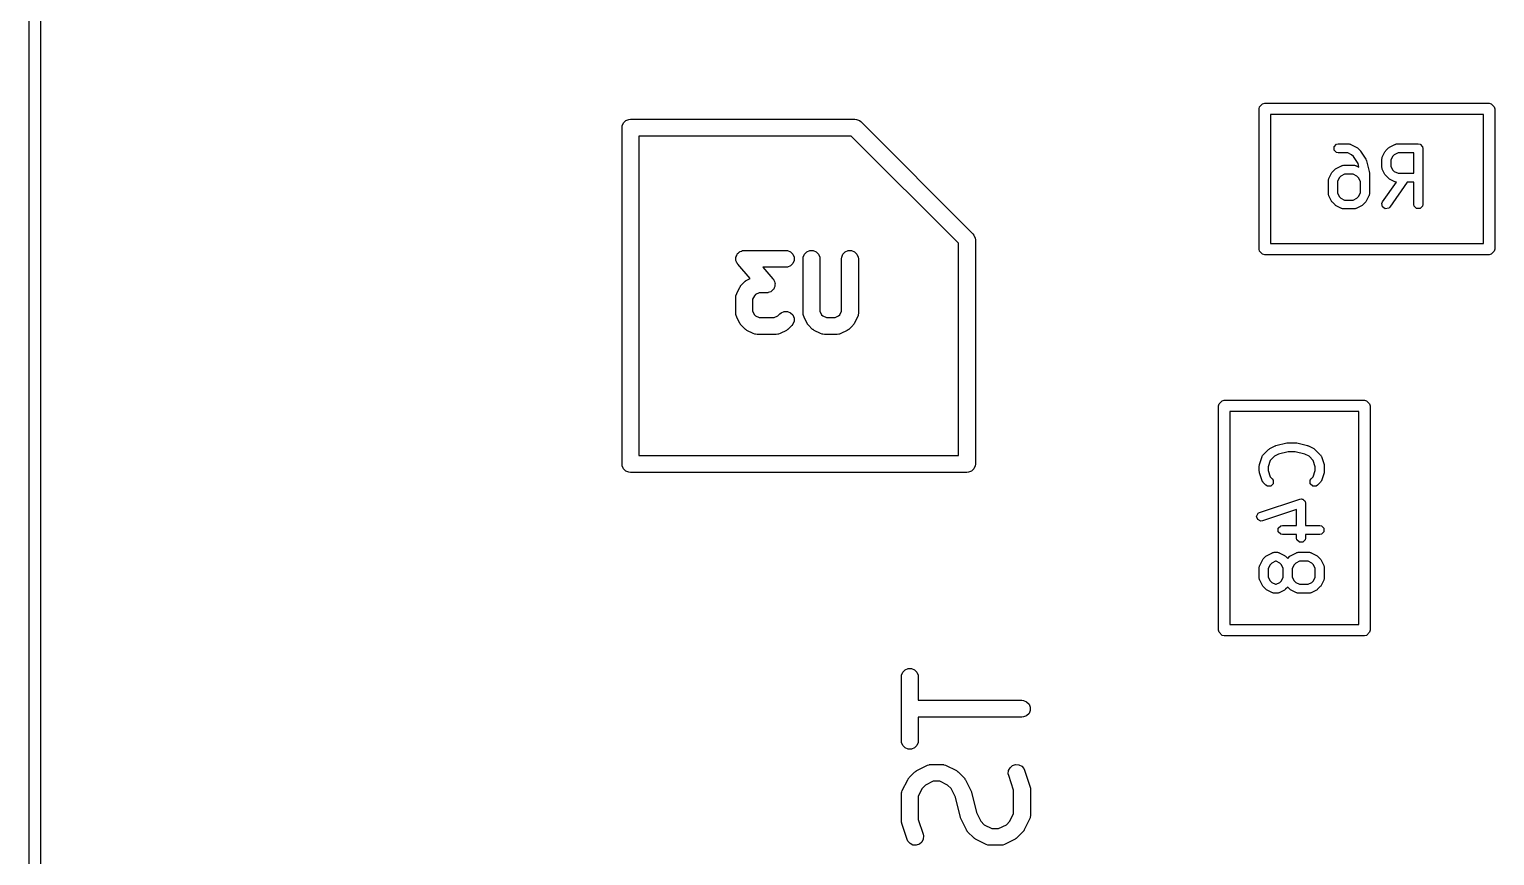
# Model space of a CAD drawing. Header units: inches. Extents: x -0.1 to 2.99, y 0.2 to 2.25.
# Drawn here: x 0.732 to 1.246, y 0.837 to 1.128 of the extents above; entities that cross this region are included whole.
import ezdxf

# ---------------------------------------------------------------- set-up
doc = ezdxf.new("R2010")
doc.units = ezdxf.units.IN
doc.header["$MEASUREMENT"] = 0
doc.layers.add('BLACK', color=250, linetype='CONTINUOUS')

msp = doc.modelspace()

# ---------------------------------------------------------------- linework, layer by layer
at = {"layer": 'BLACK', "linetype": 'CONTINUOUS'}
for p, q in [((0.73189, 0.41403), (0.73189, 1.61482)), ((0.73583, 1.61285), (0.73583, 0.416)), ((1.16381, 1.10036), (1.16488, 1.10142)), ((1.16488, 1.10142), (1.16563, 1.10157)), ((1.16563, 1.10157), (1.24437, 1.10157)), ((1.24437, 1.10157), (1.24512, 1.10142)), ((1.24512, 1.10142), (1.24619, 1.10036)), ((0.9413, 1.09551), (0.94237, 1.09595)), ((0.94237, 1.09595), (0.94294, 1.09601)), ((0.94294, 1.09601), (1.02169, 1.09601)), ((1.02169, 1.09601), (1.02226, 1.09595)), ((1.02226, 1.09595), (1.02304, 1.09563)), ((1.16366, 1.09961), (1.16381, 1.10036)), ((1.16366, 1.05039), (1.16366, 1.09961)), ((1.1676, 1.09764), (1.1676, 1.05236)), ((1.2424, 1.09764), (1.1676, 1.09764)), ((1.2424, 1.05236), (1.2424, 1.09764)), ((1.24619, 1.10036), (1.24634, 1.09961)), ((1.24634, 1.09961), (1.24634, 1.05039)), ((0.93999, 1.09306), (0.94005, 1.09363)), ((0.93999, 0.97494), (0.93999, 1.09306)), ((0.94005, 1.09363), (0.94049, 1.0947)), ((0.94049, 1.0947), (0.9413, 1.09551)), ((1.02304, 1.09563), (1.02333, 1.09551)), ((1.02333, 1.09551), (1.02377, 1.09514)), ((1.02377, 1.09514), (1.06314, 1.05577)), ((0.9459, 1.0901), (0.9459, 0.9779)), ((1.02046, 1.0901), (0.9459, 1.0901)), ((1.0581, 1.05246), (1.02046, 1.0901)), ((1.18995, 1.08634), (1.19081, 1.0872)), ((1.18995, 1.08514), (1.18995, 1.08634)), ((1.19081, 1.0872), (1.19141, 1.08732)), ((1.19141, 1.08732), (1.19516, 1.08732)), ((1.19516, 1.08732), (1.19523, 1.0873)), ((1.19523, 1.0873), (1.19527, 1.08731)), ((1.19527, 1.08731), (1.19551, 1.08725)), ((1.19551, 1.08725), (1.19576, 1.0872)), ((1.19576, 1.0872), (1.19579, 1.08717)), ((1.19579, 1.08717), (1.19586, 1.08715)), ((1.19586, 1.08715), (1.19774, 1.08621)), ((1.19774, 1.08621), (1.19794, 1.08606)), ((1.19794, 1.08606), (1.19815, 1.08592)), ((1.19815, 1.08592), (1.19908, 1.08498)), ((1.2081, 1.08498), (1.20904, 1.08592)), ((1.20904, 1.08592), (1.20925, 1.08606)), ((1.20925, 1.08606), (1.20945, 1.08621)), ((1.20945, 1.08621), (1.21133, 1.08715)), ((1.21133, 1.08715), (1.2114, 1.08717)), ((1.2114, 1.08717), (1.21143, 1.0872)), ((1.21143, 1.0872), (1.21168, 1.08725)), ((1.21168, 1.08725), (1.21192, 1.08731)), ((1.21192, 1.08731), (1.21195, 1.0873)), ((1.21195, 1.0873), (1.21203, 1.08732)), ((1.21203, 1.08732), (1.21953, 1.08732)), ((1.21953, 1.08732), (1.22013, 1.0872)), ((1.22013, 1.0872), (1.22098, 1.08634)), ((1.22098, 1.08634), (1.2211, 1.08574)), ((1.2211, 1.08574), (1.2211, 1.06606)), ((1.19081, 1.08429), (1.18995, 1.08514)), ((1.19141, 1.08417), (1.19081, 1.08429)), ((1.19479, 1.08417), (1.19141, 1.08417)), ((1.1961, 1.08351), (1.19479, 1.08417)), ((1.19675, 1.08286), (1.1961, 1.08351)), ((1.19838, 1.08041), (1.19675, 1.08286)), ((1.19869, 1.07917), (1.19838, 1.08041)), ((1.19908, 1.08498), (1.19917, 1.08485)), ((1.19917, 1.08485), (1.19928, 1.08474)), ((1.19928, 1.08474), (1.20115, 1.08193)), ((1.20115, 1.08193), (1.20126, 1.08168)), ((1.20126, 1.08168), (1.20137, 1.08144)), ((1.20137, 1.08144), (1.20231, 1.07769)), ((1.20671, 1.0821), (1.20678, 1.08235)), ((1.20672, 1.08207), (1.20671, 1.0821)), ((1.20671, 1.08199), (1.20672, 1.08207)), ((1.20671, 1.07918), (1.20671, 1.08199)), ((1.20678, 1.08235), (1.20683, 1.0826)), ((1.20683, 1.0826), (1.20685, 1.08262)), ((1.20685, 1.08262), (1.20687, 1.0827)), ((1.20687, 1.0827), (1.20781, 1.08457)), ((1.20781, 1.08457), (1.20796, 1.08477)), ((1.20796, 1.08477), (1.2081, 1.08498)), ((1.21051, 1.08293), (1.20986, 1.08162)), ((1.20986, 1.08162), (1.20986, 1.07955)), ((1.21109, 1.08351), (1.21051, 1.08293)), ((1.2124, 1.08417), (1.21109, 1.08351)), ((1.21795, 1.08417), (1.2124, 1.08417)), ((1.21795, 1.07701), (1.21795, 1.08417)), ((1.18812, 1.0752), (1.18906, 1.07707)), ((1.18906, 1.07707), (1.18922, 1.07727)), ((1.18922, 1.07727), (1.18936, 1.07748)), ((1.18936, 1.07748), (1.19029, 1.07842)), ((1.19029, 1.07842), (1.1905, 1.07856)), ((1.1905, 1.07856), (1.1907, 1.07871)), ((1.1907, 1.07871), (1.19258, 1.07965)), ((1.19176, 1.07544), (1.19111, 1.07412)), ((1.19234, 1.07601), (1.19176, 1.07544)), ((1.19365, 1.07667), (1.19234, 1.07601)), ((1.19258, 1.07965), (1.19265, 1.07967)), ((1.19265, 1.07967), (1.19268, 1.0797)), ((1.19268, 1.0797), (1.19293, 1.07975)), ((1.19293, 1.07975), (1.19317, 1.07981)), ((1.19317, 1.07981), (1.19321, 1.0798)), ((1.19321, 1.0798), (1.19328, 1.07982)), ((1.19328, 1.07982), (1.19703, 1.07982)), ((1.19666, 1.07667), (1.19365, 1.07667)), ((1.19797, 1.07601), (1.19666, 1.07667)), ((1.19703, 1.07982), (1.19711, 1.0798)), ((1.19711, 1.0798), (1.19714, 1.07981)), ((1.19714, 1.07981), (1.19739, 1.07975)), ((1.19739, 1.07975), (1.19763, 1.0797)), ((1.19763, 1.0797), (1.19766, 1.07967)), ((1.19766, 1.07967), (1.19774, 1.07965)), ((1.19774, 1.07965), (1.19869, 1.07917)), ((1.19855, 1.07544), (1.19797, 1.07601)), ((1.19921, 1.07412), (1.19855, 1.07544)), ((1.20231, 1.07769), (1.20232, 1.07749)), ((1.20232, 1.07749), (1.20236, 1.07731)), ((1.20236, 1.07731), (1.20236, 1.06981)), ((1.20672, 1.0791), (1.20671, 1.07918)), ((1.20671, 1.07907), (1.20672, 1.0791)), ((1.20678, 1.07883), (1.20671, 1.07907)), ((1.20683, 1.07858), (1.20678, 1.07883)), ((1.20685, 1.07855), (1.20683, 1.07858)), ((1.20687, 1.07848), (1.20685, 1.07855)), ((1.20781, 1.0766), (1.20687, 1.07848)), ((1.20796, 1.0764), (1.20781, 1.0766)), ((1.2081, 1.07619), (1.20796, 1.0764)), ((1.20904, 1.07525), (1.2081, 1.07619)), ((1.20925, 1.07511), (1.20904, 1.07525)), ((1.20986, 1.07955), (1.21051, 1.07824)), ((1.21051, 1.07824), (1.21109, 1.07766)), ((1.21109, 1.07766), (1.2124, 1.07701)), ((1.2124, 1.07701), (1.21795, 1.07701)), ((1.18796, 1.07461), (1.18803, 1.07485)), ((1.18797, 1.07457), (1.18796, 1.07461)), ((1.18796, 1.07449), (1.18797, 1.07457)), ((1.18796, 1.06981), (1.18796, 1.07449)), ((1.18803, 1.07485), (1.18808, 1.0751)), ((1.18808, 1.0751), (1.1881, 1.07512)), ((1.1881, 1.07512), (1.18812, 1.0752)), ((1.19111, 1.07412), (1.19111, 1.07018)), ((1.19111, 1.07018), (1.19176, 1.06886)), ((1.19855, 1.06886), (1.19921, 1.07018)), ((1.19921, 1.07018), (1.19921, 1.07412)), ((1.20699, 1.06696), (1.21184, 1.07388)), ((1.20945, 1.07496), (1.20925, 1.07511)), ((1.21133, 1.07402), (1.20945, 1.07496)), ((1.21566, 1.07386), (1.20957, 1.06515)), ((1.2114, 1.074), (1.21133, 1.07402)), ((1.21143, 1.07398), (1.2114, 1.074)), ((1.21168, 1.07393), (1.21143, 1.07398)), ((1.21184, 1.07388), (1.21168, 1.07393)), ((1.21795, 1.07386), (1.21566, 1.07386)), ((1.21795, 1.06606), (1.21795, 1.07386)), ((1.18797, 1.06973), (1.18796, 1.06981)), ((1.18796, 1.0697), (1.18797, 1.06973)), ((1.18803, 1.06945), (1.18796, 1.0697)), ((1.18808, 1.0692), (1.18803, 1.06945)), ((1.1881, 1.06918), (1.18808, 1.0692)), ((1.18812, 1.0691), (1.1881, 1.06918)), ((1.18906, 1.06723), (1.18812, 1.0691)), ((1.18922, 1.06703), (1.18906, 1.06723)), ((1.18936, 1.06682), (1.18922, 1.06703)), ((1.19029, 1.06588), (1.18936, 1.06682)), ((1.1905, 1.06574), (1.19029, 1.06588)), ((1.1907, 1.06559), (1.1905, 1.06574)), ((1.19258, 1.06465), (1.1907, 1.06559)), ((1.19176, 1.06886), (1.19234, 1.06829)), ((1.19234, 1.06829), (1.19365, 1.06763)), ((1.19365, 1.06763), (1.19666, 1.06763)), ((1.19666, 1.06763), (1.19797, 1.06829)), ((1.19961, 1.06559), (1.19774, 1.06465)), ((1.19797, 1.06829), (1.19855, 1.06886)), ((1.19981, 1.06574), (1.19961, 1.06559)), ((1.20002, 1.06588), (1.19981, 1.06574)), ((1.20096, 1.06682), (1.20002, 1.06588)), ((1.2011, 1.06703), (1.20096, 1.06682)), ((1.20125, 1.06723), (1.2011, 1.06703)), ((1.20219, 1.0691), (1.20125, 1.06723)), ((1.20221, 1.06918), (1.20219, 1.0691)), ((1.20224, 1.0692), (1.20221, 1.06918)), ((1.20229, 1.06945), (1.20224, 1.0692)), ((1.20235, 1.0697), (1.20229, 1.06945)), ((1.20236, 1.06981), (1.20234, 1.06973)), ((1.20234, 1.06973), (1.20235, 1.0697)), ((1.20674, 1.0664), (1.20699, 1.06696)), ((1.20695, 1.06521), (1.20674, 1.0664)), ((1.20794, 1.06452), (1.20695, 1.06521)), ((1.20957, 1.06515), (1.20913, 1.06473)), ((1.21807, 1.06545), (1.21795, 1.06606)), ((1.21893, 1.0646), (1.21807, 1.06545)), ((1.22098, 1.06545), (1.22013, 1.0646)), ((1.2211, 1.06606), (1.22098, 1.06545)), ((1.19265, 1.06463), (1.19258, 1.06465)), ((1.19268, 1.0646), (1.19265, 1.06463)), ((1.19293, 1.06455), (1.19268, 1.0646)), ((1.19317, 1.06449), (1.19293, 1.06455)), ((1.19321, 1.0645), (1.19317, 1.06449)), ((1.19328, 1.06448), (1.19321, 1.0645)), ((1.19703, 1.06448), (1.19328, 1.06448)), ((1.19711, 1.0645), (1.19703, 1.06448)), ((1.19714, 1.06449), (1.19711, 1.0645)), ((1.19739, 1.06455), (1.19714, 1.06449)), ((1.19763, 1.0646), (1.19739, 1.06455)), ((1.19766, 1.06463), (1.19763, 1.0646)), ((1.19774, 1.06465), (1.19766, 1.06463)), ((1.20913, 1.06473), (1.20794, 1.06452)), ((1.22013, 1.0646), (1.21893, 1.0646)), ((1.06314, 1.05577), (1.06351, 1.05533)), ((1.06351, 1.05533), (1.06353, 1.05527)), ((1.06353, 1.05527), (1.06395, 1.05426)), ((0.98124, 1.04946), (0.98133, 1.04949)), ((0.98133, 1.04949), (0.9814, 1.04956)), ((0.9814, 1.04956), (0.98186, 1.04971)), ((0.98186, 1.04971), (0.9823, 1.0499)), ((0.9823, 1.0499), (0.98244, 1.04991)), ((0.98244, 1.04991), (0.9825, 1.04993)), ((0.9825, 1.04993), (0.98257, 1.04992)), ((0.98257, 1.04992), (0.98288, 1.04995)), ((0.98288, 1.04995), (0.9975, 1.04995)), ((0.9975, 1.04995), (0.99808, 1.0499)), ((0.99808, 1.0499), (0.99914, 1.04946)), ((1.00486, 1.04946), (1.00592, 1.0499)), ((1.00592, 1.0499), (1.00708, 1.0499)), ((1.00708, 1.0499), (1.00814, 1.04946)), ((1.01836, 1.04946), (1.01942, 1.0499)), ((1.01942, 1.0499), (1.02057, 1.0499)), ((1.02057, 1.0499), (1.02164, 1.04946)), ((1.0581, 0.9779), (1.0581, 1.05246)), ((1.06395, 1.05426), (1.06401, 1.05369)), ((1.06401, 1.05369), (1.06401, 0.97494)), ((1.16381, 1.04964), (1.16366, 1.05039)), ((1.16488, 1.04858), (1.16381, 1.04964)), ((1.1676, 1.05236), (1.2424, 1.05236)), ((1.24619, 1.04964), (1.24512, 1.04858)), ((1.24634, 1.05039), (1.24619, 1.04964)), ((0.97995, 1.04662), (0.97998, 1.0471)), ((0.97998, 1.04652), (0.97995, 1.04662)), ((0.97998, 1.04758), (0.98002, 1.04767)), ((0.97998, 1.0471), (0.97998, 1.04758)), ((0.97998, 1.04643), (0.97998, 1.04652)), ((0.98016, 1.04598), (0.97998, 1.04643)), ((0.98002, 1.04767), (0.98003, 1.04777)), ((0.98003, 1.04777), (0.98024, 1.0482)), ((0.98032, 1.04553), (0.98016, 1.04598)), ((0.98024, 1.0482), (0.98042, 1.04864)), ((0.9804, 1.04541), (0.98032, 1.04553)), ((0.98042, 1.04536), (0.9804, 1.04541)), ((0.98042, 1.04864), (0.98049, 1.04871)), ((0.98048, 1.04531), (0.98042, 1.04536)), ((0.98066, 1.04506), (0.98048, 1.04531)), ((0.98049, 1.04871), (0.98054, 1.0488)), ((0.98054, 1.0488), (0.9809, 1.04912)), ((0.98499, 1.04011), (0.98066, 1.04506)), ((0.9809, 1.04912), (0.98124, 1.04946)), ((0.99914, 1.04455), (0.99808, 1.04411)), ((0.99914, 1.04946), (0.99996, 1.04864)), ((0.99996, 1.04536), (0.99914, 1.04455)), ((0.99996, 1.04864), (1.0004, 1.04758)), ((1.0004, 1.04643), (0.99996, 1.04536)), ((1.0004, 1.04758), (1.0004, 1.04643)), ((1.00355, 1.047), (1.0036, 1.04758)), ((1.00355, 1.02788), (1.00355, 1.047)), ((1.0036, 1.04758), (1.00404, 1.04864)), ((1.00404, 1.04864), (1.00486, 1.04946)), ((1.00814, 1.04946), (1.00895, 1.04864)), ((1.00895, 1.04864), (1.0094, 1.04758)), ((1.0094, 1.04758), (1.00945, 1.047)), ((1.00945, 1.047), (1.00945, 1.02858)), ((1.01704, 1.047), (1.0171, 1.04758)), ((1.01704, 1.02858), (1.01704, 1.047)), ((1.0171, 1.04758), (1.01754, 1.04864)), ((1.01754, 1.04864), (1.01836, 1.04946)), ((1.02164, 1.04946), (1.02245, 1.04864)), ((1.02245, 1.04864), (1.02289, 1.04758)), ((1.02289, 1.04758), (1.02295, 1.047)), ((1.02295, 1.047), (1.02295, 1.02788)), ((1.16563, 1.04843), (1.16488, 1.04858)), ((1.24437, 1.04843), (1.16563, 1.04843)), ((1.24512, 1.04858), (1.24437, 1.04843)), ((0.98327, 1.03915), (0.98332, 1.03921)), ((0.98332, 1.03921), (0.98341, 1.03927)), ((0.98341, 1.03927), (0.98349, 1.03933)), ((0.98349, 1.03933), (0.98356, 1.03936)), ((0.98356, 1.03936), (0.98381, 1.03952)), ((0.98381, 1.03952), (0.98499, 1.04011)), ((0.9975, 1.04405), (0.98938, 1.04405)), ((0.98938, 1.04405), (0.99297, 1.03995)), ((0.99297, 1.03995), (0.99315, 1.0397)), ((0.99315, 1.0397), (0.99321, 1.03964)), ((0.99321, 1.03964), (0.99323, 1.03959)), ((0.99323, 1.03959), (0.99331, 1.03948)), ((0.99331, 1.03948), (0.99346, 1.03902)), ((0.99808, 1.04411), (0.9975, 1.04405)), ((0.97992, 1.0335), (0.97998, 1.03408)), ((0.97998, 1.03408), (0.98002, 1.03418)), ((0.98002, 1.03418), (0.98003, 1.03428)), ((0.98003, 1.03428), (0.98024, 1.03482)), ((0.98024, 1.03482), (0.98136, 1.03707)), ((0.98136, 1.03707), (0.98152, 1.03732)), ((0.98152, 1.03732), (0.98155, 1.03739)), ((0.98155, 1.03739), (0.98161, 1.03747)), ((0.98161, 1.03747), (0.98167, 1.03756)), ((0.98167, 1.03756), (0.98173, 1.03761)), ((0.98173, 1.03761), (0.98191, 1.03784)), ((0.98191, 1.03784), (0.98304, 1.03897)), ((0.98304, 1.03897), (0.98327, 1.03915)), ((0.98688, 1.03445), (0.98643, 1.034)), ((0.98807, 1.03505), (0.98688, 1.03445)), ((0.99075, 1.03505), (0.98807, 1.03505)), ((0.99106, 1.03508), (0.99075, 1.03505)), ((0.99113, 1.03507), (0.99106, 1.03508)), ((0.99119, 1.03509), (0.99113, 1.03507)), ((0.99133, 1.03511), (0.99119, 1.03509)), ((0.99177, 1.03529), (0.99133, 1.03511)), ((0.99222, 1.03544), (0.99177, 1.03529)), ((0.9923, 1.03551), (0.99222, 1.03544)), ((0.99239, 1.03555), (0.9923, 1.03551)), ((0.99273, 1.03589), (0.99239, 1.03555)), ((0.99309, 1.0362), (0.99273, 1.03589)), ((0.99314, 1.03629), (0.99309, 1.0362)), ((0.99321, 1.03636), (0.99314, 1.03629)), ((0.99339, 1.0368), (0.99321, 1.03636)), ((0.9936, 1.03723), (0.99339, 1.0368)), ((0.99346, 1.03902), (0.99365, 1.03858)), ((0.99361, 1.03733), (0.9936, 1.03723)), ((0.99365, 1.03743), (0.99361, 1.03733)), ((0.99365, 1.03858), (0.99365, 1.03848)), ((0.99365, 1.03848), (0.99368, 1.03838)), ((0.99368, 1.03838), (0.99365, 1.03791)), ((0.99365, 1.03791), (0.99365, 1.03743)), ((0.97992, 1.02788), (0.97992, 1.0335)), ((0.98643, 1.034), (0.98583, 1.03281)), ((0.98583, 1.03281), (0.98583, 1.02858)), ((0.97998, 1.0273), (0.97992, 1.02788)), ((0.98002, 1.0272), (0.97998, 1.0273)), ((0.98003, 1.0271), (0.98002, 1.0272)), ((0.98024, 1.02656), (0.98003, 1.0271)), ((0.98136, 1.02431), (0.98024, 1.02656)), ((0.98152, 1.02406), (0.98136, 1.02431)), ((0.98155, 1.02399), (0.98152, 1.02406)), ((0.98161, 1.02391), (0.98155, 1.02399)), ((0.98167, 1.02382), (0.98161, 1.02391)), ((0.98173, 1.02377), (0.98167, 1.02382)), ((0.98191, 1.02354), (0.98173, 1.02377)), ((0.98583, 1.02858), (0.98643, 1.02738)), ((0.98643, 1.02738), (0.98688, 1.02693)), ((0.98688, 1.02693), (0.98807, 1.02633)), ((0.98807, 1.02633), (0.99343, 1.02633)), ((0.99343, 1.02633), (0.99463, 1.02693)), ((0.99463, 1.02693), (0.99541, 1.02772)), ((0.99541, 1.02772), (0.99586, 1.02808)), ((0.99586, 1.02808), (0.99692, 1.02852)), ((0.99692, 1.02852), (0.99808, 1.02852)), ((0.99808, 1.02852), (0.99914, 1.02808)), ((0.99914, 1.02808), (0.99996, 1.02727)), ((0.99996, 1.02399), (0.99959, 1.02354)), ((0.99996, 1.02727), (1.0004, 1.0262)), ((1.0004, 1.02505), (0.99996, 1.02399)), ((1.0004, 1.0262), (1.0004, 1.02505)), ((1.0036, 1.0273), (1.00355, 1.02788)), ((1.00364, 1.0272), (1.0036, 1.0273)), ((1.00365, 1.0271), (1.00364, 1.0272)), ((1.00386, 1.02656), (1.00365, 1.0271)), ((1.00498, 1.02431), (1.00386, 1.02656)), ((1.00514, 1.02406), (1.00498, 1.02431)), ((1.00517, 1.02399), (1.00514, 1.02406)), ((1.00524, 1.02391), (1.00517, 1.02399)), ((1.00529, 1.02382), (1.00524, 1.02391)), ((1.00535, 1.02377), (1.00529, 1.02382)), ((1.00554, 1.02354), (1.00535, 1.02377)), ((1.00945, 1.02858), (1.01005, 1.02738)), ((1.01005, 1.02738), (1.0105, 1.02693)), ((1.0105, 1.02693), (1.0117, 1.02633)), ((1.0117, 1.02633), (1.0148, 1.02633)), ((1.0148, 1.02633), (1.016, 1.02693)), ((1.016, 1.02693), (1.01645, 1.02738)), ((1.01645, 1.02738), (1.01704, 1.02858)), ((1.02115, 1.02377), (1.02096, 1.02354)), ((1.02121, 1.02382), (1.02115, 1.02377)), ((1.02126, 1.02391), (1.02121, 1.02382)), ((1.02133, 1.02399), (1.02126, 1.02391)), ((1.02136, 1.02406), (1.02133, 1.02399)), ((1.02151, 1.02431), (1.02136, 1.02406)), ((1.02264, 1.02656), (1.02151, 1.02431)), ((1.02285, 1.0271), (1.02264, 1.02656)), ((1.02289, 1.0273), (1.02285, 1.0272)), ((1.02285, 1.0272), (1.02285, 1.0271)), ((1.02295, 1.02788), (1.02289, 1.0273)), ((0.98304, 1.02242), (0.98191, 1.02354)), ((0.98327, 1.02223), (0.98304, 1.02242)), ((0.98332, 1.02217), (0.98327, 1.02223)), ((0.98341, 1.02212), (0.98332, 1.02217)), ((0.98349, 1.02205), (0.98341, 1.02212)), ((0.98356, 1.02202), (0.98349, 1.02205)), ((0.98381, 1.02186), (0.98356, 1.02202)), ((0.98606, 1.02074), (0.98381, 1.02186)), ((0.9866, 1.02053), (0.98606, 1.02074)), ((0.9867, 1.02052), (0.9866, 1.02053)), ((0.9868, 1.02048), (0.9867, 1.02052)), ((0.98738, 1.02043), (0.9868, 1.02048)), ((0.99413, 1.02043), (0.98738, 1.02043)), ((0.9947, 1.02048), (0.99413, 1.02043)), ((0.9948, 1.02052), (0.9947, 1.02048)), ((0.99491, 1.02053), (0.9948, 1.02052)), ((0.99545, 1.02074), (0.99491, 1.02053)), ((0.9977, 1.02186), (0.99545, 1.02074)), ((0.99794, 1.02202), (0.9977, 1.02186)), ((0.99802, 1.02205), (0.99794, 1.02202)), ((0.9981, 1.02212), (0.99802, 1.02205)), ((0.99819, 1.02217), (0.9981, 1.02212)), ((0.99824, 1.02223), (0.99819, 1.02217)), ((0.99846, 1.02242), (0.99824, 1.02223)), ((0.99959, 1.02354), (0.99846, 1.02242)), ((1.00666, 1.02242), (1.00554, 1.02354)), ((1.00689, 1.02223), (1.00666, 1.02242)), ((1.00694, 1.02217), (1.00689, 1.02223)), ((1.00703, 1.02212), (1.00694, 1.02217)), ((1.00711, 1.02205), (1.00703, 1.02212)), ((1.00718, 1.02202), (1.00711, 1.02205)), ((1.00743, 1.02186), (1.00718, 1.02202)), ((1.00968, 1.02074), (1.00743, 1.02186)), ((1.01022, 1.02053), (1.00968, 1.02074)), ((1.01032, 1.02052), (1.01022, 1.02053)), ((1.01042, 1.02048), (1.01032, 1.02052)), ((1.011, 1.02043), (1.01042, 1.02048)), ((1.0155, 1.02043), (1.011, 1.02043)), ((1.01607, 1.02048), (1.0155, 1.02043)), ((1.01617, 1.02052), (1.01607, 1.02048)), ((1.01628, 1.02053), (1.01617, 1.02052)), ((1.01682, 1.02074), (1.01628, 1.02053)), ((1.01907, 1.02186), (1.01682, 1.02074)), ((1.01932, 1.02202), (1.01907, 1.02186)), ((1.01939, 1.02205), (1.01932, 1.02202)), ((1.01947, 1.02212), (1.01939, 1.02205)), ((1.01956, 1.02217), (1.01947, 1.02212)), ((1.01961, 1.02223), (1.01956, 1.02217)), ((1.01984, 1.02242), (1.01961, 1.02223)), ((1.02096, 1.02354), (1.01984, 1.02242)), ((1.14943, 0.99537), (1.14958, 0.99612)), ((1.14943, 0.91663), (1.14943, 0.99537)), ((1.14958, 0.99612), (1.15064, 0.99719)), ((1.15064, 0.99719), (1.15139, 0.99734)), ((1.15139, 0.99734), (1.20061, 0.99734)), ((1.15336, 0.9934), (1.15336, 0.9186)), ((1.19864, 0.9934), (1.15336, 0.9934)), ((1.19864, 0.9186), (1.19864, 0.9934)), ((1.20061, 0.99734), (1.20136, 0.99719)), ((1.20136, 0.99719), (1.20242, 0.99612)), ((1.20242, 0.99612), (1.20257, 0.99537)), ((1.20257, 0.99537), (1.20257, 0.91663)), ((0.9459, 0.9779), (1.0581, 0.9779)), ((1.16376, 0.97478), (1.1647, 0.97759)), ((1.1647, 0.97759), (1.16474, 0.97766)), ((1.16474, 0.97769), (1.16488, 0.9779)), ((1.16474, 0.97766), (1.16474, 0.97769)), ((1.16488, 0.9779), (1.16501, 0.97812)), ((1.16501, 0.97812), (1.16504, 0.97814)), ((1.16504, 0.97814), (1.16508, 0.9782)), ((1.16508, 0.9782), (1.16696, 0.98008)), ((1.16696, 0.98008), (1.16717, 0.98022)), ((1.16717, 0.98022), (1.16737, 0.98037)), ((1.16737, 0.98037), (1.16924, 0.98131)), ((1.169, 0.97767), (1.16757, 0.97624)), ((1.17049, 0.97842), (1.169, 0.97767)), ((1.16924, 0.98131), (1.16941, 0.98136)), ((1.16941, 0.98136), (1.16956, 0.98143)), ((1.16956, 0.98143), (1.17331, 0.98237)), ((1.17389, 0.97927), (1.17049, 0.97842)), ((1.17331, 0.98237), (1.17351, 0.98238)), ((1.17351, 0.98238), (1.17369, 0.98242)), ((1.17369, 0.98242), (1.17651, 0.98242)), ((1.17631, 0.97927), (1.17389, 0.97927)), ((1.17971, 0.97842), (1.17631, 0.97927)), ((1.17651, 0.98242), (1.1767, 0.98238)), ((1.1767, 0.98238), (1.17689, 0.98237)), ((1.17689, 0.98237), (1.18064, 0.98143)), ((1.1812, 0.97767), (1.17971, 0.97842)), ((1.18064, 0.98143), (1.18079, 0.98136)), ((1.18079, 0.98136), (1.18096, 0.98131)), ((1.18096, 0.98131), (1.18284, 0.98037)), ((1.18263, 0.97624), (1.1812, 0.97767)), ((1.18284, 0.98037), (1.18303, 0.98022)), ((1.18303, 0.98022), (1.18324, 0.98008)), ((1.18324, 0.98008), (1.18512, 0.9782)), ((1.18512, 0.9782), (1.18516, 0.97814)), ((1.18516, 0.97814), (1.1852, 0.97812)), ((1.1852, 0.97812), (1.18532, 0.9779)), ((1.18532, 0.9779), (1.18546, 0.97769)), ((1.18546, 0.97769), (1.18546, 0.97766)), ((1.18546, 0.97766), (1.1855, 0.97759)), ((1.1855, 0.97759), (1.18644, 0.97478)), ((0.94005, 0.97437), (0.93999, 0.97494)), ((0.94049, 0.9733), (0.94005, 0.97437)), ((0.9413, 0.97249), (0.94049, 0.9733)), ((0.94237, 0.97205), (0.9413, 0.97249)), ((1.0627, 0.97249), (1.06163, 0.97205)), ((1.06351, 0.9733), (1.0627, 0.97249)), ((1.06395, 0.97437), (1.06351, 0.9733)), ((1.06401, 0.97494), (1.06395, 0.97437)), ((1.16368, 0.97428), (1.16373, 0.97453)), ((1.16368, 0.9724), (1.16368, 0.97428)), ((1.16373, 0.97216), (1.16368, 0.9724)), ((1.16373, 0.97453), (1.16376, 0.97478)), ((1.16757, 0.97624), (1.16683, 0.97402)), ((1.16683, 0.97402), (1.16683, 0.97266)), ((1.16683, 0.97266), (1.16757, 0.97044)), ((1.18337, 0.97402), (1.18263, 0.97624)), ((1.18263, 0.97044), (1.18337, 0.97266)), ((1.18337, 0.97266), (1.18337, 0.97402)), ((1.18644, 0.97478), (1.18647, 0.97453)), ((1.18647, 0.97453), (1.18652, 0.97428)), ((1.18652, 0.9724), (1.18647, 0.97216)), ((1.18652, 0.97428), (1.18652, 0.9724)), ((0.94294, 0.97199), (0.94237, 0.97205)), ((1.06106, 0.97199), (0.94294, 0.97199)), ((1.06163, 0.97205), (1.06106, 0.97199)), ((1.16376, 0.97191), (1.16373, 0.97216)), ((1.1647, 0.96909), (1.16376, 0.97191)), ((1.16474, 0.96903), (1.1647, 0.96909)), ((1.16474, 0.96899), (1.16474, 0.96903)), ((1.16488, 0.96878), (1.16474, 0.96899)), ((1.16501, 0.96856), (1.16488, 0.96878)), ((1.16504, 0.96854), (1.16501, 0.96856)), ((1.16508, 0.96848), (1.16504, 0.96854)), ((1.16602, 0.96754), (1.16508, 0.96848)), ((1.16653, 0.9672), (1.16602, 0.96754)), ((1.16774, 0.9672), (1.16653, 0.9672)), ((1.16757, 0.97044), (1.16825, 0.96977)), ((1.16859, 0.96805), (1.16774, 0.9672)), ((1.16825, 0.96977), (1.16859, 0.96926)), ((1.16859, 0.96926), (1.16859, 0.96805)), ((1.18161, 0.96926), (1.18195, 0.96977)), ((1.18161, 0.96805), (1.18161, 0.96926)), ((1.18247, 0.9672), (1.18161, 0.96805)), ((1.18195, 0.96977), (1.18263, 0.97044)), ((1.18367, 0.9672), (1.18247, 0.9672)), ((1.18418, 0.96754), (1.18367, 0.9672)), ((1.18512, 0.96848), (1.18418, 0.96754)), ((1.18516, 0.96854), (1.18512, 0.96848)), ((1.1852, 0.96856), (1.18516, 0.96854)), ((1.18532, 0.96878), (1.1852, 0.96856)), ((1.18546, 0.96899), (1.18532, 0.96878)), ((1.1855, 0.96909), (1.18546, 0.96903)), ((1.18546, 0.96903), (1.18546, 0.96899)), ((1.18644, 0.97191), (1.1855, 0.96909)), ((1.18647, 0.97216), (1.18644, 0.97191)), ((1.16382, 0.95796), (1.17788, 0.96265)), ((1.17788, 0.96265), (1.17849, 0.96273)), ((1.17849, 0.96273), (1.17872, 0.96261)), ((1.17872, 0.96261), (1.17898, 0.96261)), ((1.17898, 0.96261), (1.17924, 0.96235)), ((1.17924, 0.96235), (1.17957, 0.96219)), ((1.17957, 0.96219), (1.17965, 0.96194)), ((1.16275, 0.95658), (1.16329, 0.95766)), ((1.16329, 0.95766), (1.16382, 0.95796)), ((1.17681, 0.95897), (1.16482, 0.95497)), ((1.17681, 0.95336), (1.17681, 0.95897)), ((1.17965, 0.96194), (1.17984, 0.96176)), ((1.17984, 0.96176), (1.17996, 0.96116)), ((1.17996, 0.96116), (1.17996, 0.95336)), ((1.16313, 0.95544), (1.16275, 0.95658)), ((1.16421, 0.9549), (1.16313, 0.95544)), ((1.16482, 0.95497), (1.16421, 0.9549)), ((1.17036, 0.95238), (1.17122, 0.95324)), ((1.17036, 0.95118), (1.17036, 0.95238)), ((1.17122, 0.95324), (1.17182, 0.95336)), ((1.17182, 0.95336), (1.17681, 0.95336)), ((1.17996, 0.95336), (1.18494, 0.95336)), ((1.18494, 0.95336), (1.18555, 0.95324)), ((1.18555, 0.95324), (1.1864, 0.95238)), ((1.1864, 0.95238), (1.1864, 0.95118)), ((1.17122, 0.95033), (1.17036, 0.95118)), ((1.17182, 0.95021), (1.17122, 0.95033)), ((1.17681, 0.95021), (1.17182, 0.95021)), ((1.17681, 0.94897), (1.17681, 0.95021)), ((1.17693, 0.94837), (1.17681, 0.94897)), ((1.17778, 0.94751), (1.17693, 0.94837)), ((1.17898, 0.94751), (1.17778, 0.94751)), ((1.17984, 0.94837), (1.17898, 0.94751)), ((1.17996, 0.94897), (1.17984, 0.94837)), ((1.18494, 0.95021), (1.17996, 0.95021)), ((1.17996, 0.95021), (1.17996, 0.94897)), ((1.18555, 0.95033), (1.18494, 0.95021)), ((1.1864, 0.95118), (1.18555, 0.95033)), ((1.16494, 0.94144), (1.16508, 0.94165)), ((1.16508, 0.94165), (1.16602, 0.94258)), ((1.16602, 0.94258), (1.16623, 0.94272)), ((1.16623, 0.94272), (1.16643, 0.94288)), ((1.16643, 0.94288), (1.1683, 0.94382)), ((1.1683, 0.94382), (1.16838, 0.94384)), ((1.16838, 0.94384), (1.1684, 0.94386)), ((1.1684, 0.94386), (1.16865, 0.94391)), ((1.16865, 0.94391), (1.1689, 0.94398)), ((1.1689, 0.94398), (1.16893, 0.94397)), ((1.16893, 0.94397), (1.16901, 0.94398)), ((1.16901, 0.94398), (1.16994, 0.94398)), ((1.16994, 0.94398), (1.17002, 0.94397)), ((1.17002, 0.94397), (1.17006, 0.94398)), ((1.17006, 0.94398), (1.1703, 0.94391)), ((1.1703, 0.94391), (1.17055, 0.94386)), ((1.17055, 0.94386), (1.17057, 0.94384)), ((1.17057, 0.94384), (1.17065, 0.94382)), ((1.17065, 0.94382), (1.17252, 0.94288)), ((1.17252, 0.94288), (1.17272, 0.94272)), ((1.17272, 0.94272), (1.17293, 0.94258)), ((1.17293, 0.94258), (1.17369, 0.94182)), ((1.17369, 0.94182), (1.17446, 0.94258)), ((1.17446, 0.94258), (1.17467, 0.94272)), ((1.17467, 0.94272), (1.17486, 0.94288)), ((1.17486, 0.94288), (1.17674, 0.94382)), ((1.17674, 0.94382), (1.17682, 0.94384)), ((1.17682, 0.94384), (1.17684, 0.94386)), ((1.17684, 0.94386), (1.17709, 0.94391)), ((1.17709, 0.94391), (1.17733, 0.94398)), ((1.17733, 0.94398), (1.17737, 0.94397)), ((1.17737, 0.94397), (1.17744, 0.94398)), ((1.17744, 0.94398), (1.18119, 0.94398)), ((1.18119, 0.94398), (1.18127, 0.94397)), ((1.18127, 0.94397), (1.1813, 0.94398)), ((1.1813, 0.94398), (1.18155, 0.94391)), ((1.18155, 0.94391), (1.1818, 0.94386)), ((1.1818, 0.94386), (1.18182, 0.94384)), ((1.18182, 0.94384), (1.1819, 0.94382)), ((1.1819, 0.94382), (1.18377, 0.94288)), ((1.18377, 0.94288), (1.18397, 0.94272)), ((1.18397, 0.94272), (1.18418, 0.94258)), ((1.18418, 0.94258), (1.18512, 0.94165)), ((1.18512, 0.94165), (1.18526, 0.94144)), ((1.16368, 0.93866), (1.1637, 0.93874)), ((1.16368, 0.93491), (1.16368, 0.93866)), ((1.16369, 0.93877), (1.16375, 0.93901)), ((1.1637, 0.93874), (1.16369, 0.93877)), ((1.16375, 0.93901), (1.1638, 0.93926)), ((1.1638, 0.93926), (1.16383, 0.93929)), ((1.16383, 0.93929), (1.16385, 0.93936)), ((1.16385, 0.93936), (1.16479, 0.94124)), ((1.16479, 0.94124), (1.16494, 0.94144)), ((1.16749, 0.9396), (1.16683, 0.93829)), ((1.16683, 0.93829), (1.16683, 0.93528)), ((1.16807, 0.94018), (1.16749, 0.9396)), ((1.16938, 0.94083), (1.16807, 0.94018)), ((1.16957, 0.94083), (1.16938, 0.94083)), ((1.17089, 0.94018), (1.16957, 0.94083)), ((1.17146, 0.9396), (1.17089, 0.94018)), ((1.17212, 0.93829), (1.17146, 0.9396)), ((1.17212, 0.93528), (1.17212, 0.93829)), ((1.17593, 0.9396), (1.17527, 0.93829)), ((1.17527, 0.93829), (1.17527, 0.93528)), ((1.1765, 0.94018), (1.17593, 0.9396)), ((1.17782, 0.94083), (1.1765, 0.94018)), ((1.18082, 0.94083), (1.17782, 0.94083)), ((1.18214, 0.94018), (1.18082, 0.94083)), ((1.18271, 0.9396), (1.18214, 0.94018)), ((1.18337, 0.93829), (1.18271, 0.9396)), ((1.18337, 0.93528), (1.18337, 0.93829)), ((1.18526, 0.94144), (1.18541, 0.94124)), ((1.18541, 0.94124), (1.18635, 0.93936)), ((1.18635, 0.93936), (1.18637, 0.93929)), ((1.18637, 0.93929), (1.1864, 0.93926)), ((1.1864, 0.93926), (1.18645, 0.93901)), ((1.18645, 0.93901), (1.18651, 0.93877)), ((1.18651, 0.93877), (1.1865, 0.93874)), ((1.1865, 0.93874), (1.18652, 0.93866)), ((1.18652, 0.93866), (1.18652, 0.93491)), ((1.1637, 0.93483), (1.16368, 0.93491)), ((1.16369, 0.9348), (1.1637, 0.93483)), ((1.16375, 0.93455), (1.16369, 0.9348)), ((1.1638, 0.93431), (1.16375, 0.93455)), ((1.16383, 0.93428), (1.1638, 0.93431)), ((1.16385, 0.9342), (1.16383, 0.93428)), ((1.16479, 0.93233), (1.16385, 0.9342)), ((1.16494, 0.93213), (1.16479, 0.93233)), ((1.16508, 0.93192), (1.16494, 0.93213)), ((1.16602, 0.93098), (1.16508, 0.93192)), ((1.16683, 0.93528), (1.16749, 0.93397)), ((1.16749, 0.93397), (1.16807, 0.93339)), ((1.16807, 0.93339), (1.16938, 0.93273)), ((1.16938, 0.93273), (1.16957, 0.93273)), ((1.16957, 0.93273), (1.17089, 0.93339)), ((1.17089, 0.93339), (1.17146, 0.93397)), ((1.17146, 0.93397), (1.17212, 0.93528)), ((1.17369, 0.93174), (1.17293, 0.93098)), ((1.17446, 0.93098), (1.17369, 0.93174)), ((1.17527, 0.93528), (1.17593, 0.93397)), ((1.17593, 0.93397), (1.1765, 0.93339)), ((1.1765, 0.93339), (1.17782, 0.93273)), ((1.17782, 0.93273), (1.18082, 0.93273)), ((1.18082, 0.93273), (1.18214, 0.93339)), ((1.18214, 0.93339), (1.18271, 0.93397)), ((1.18271, 0.93397), (1.18337, 0.93528)), ((1.18512, 0.93192), (1.18418, 0.93098)), ((1.18526, 0.93213), (1.18512, 0.93192)), ((1.18541, 0.93233), (1.18526, 0.93213)), ((1.18635, 0.9342), (1.18541, 0.93233)), ((1.18637, 0.93428), (1.18635, 0.9342)), ((1.1864, 0.93431), (1.18637, 0.93428)), ((1.18645, 0.93455), (1.1864, 0.93431)), ((1.18651, 0.9348), (1.18645, 0.93455)), ((1.18652, 0.93491), (1.1865, 0.93483)), ((1.1865, 0.93483), (1.18651, 0.9348)), ((1.16623, 0.93084), (1.16602, 0.93098)), ((1.16643, 0.93069), (1.16623, 0.93084)), ((1.1683, 0.92975), (1.16643, 0.93069)), ((1.16838, 0.92973), (1.1683, 0.92975)), ((1.1684, 0.9297), (1.16838, 0.92973)), ((1.16865, 0.92966), (1.1684, 0.9297)), ((1.1689, 0.92959), (1.16865, 0.92966)), ((1.16893, 0.9296), (1.1689, 0.92959)), ((1.16901, 0.92958), (1.16893, 0.9296)), ((1.16994, 0.92958), (1.16901, 0.92958)), ((1.17002, 0.9296), (1.16994, 0.92958)), ((1.17006, 0.92959), (1.17002, 0.9296)), ((1.1703, 0.92966), (1.17006, 0.92959)), ((1.17055, 0.9297), (1.1703, 0.92966)), ((1.17057, 0.92973), (1.17055, 0.9297)), ((1.17065, 0.92975), (1.17057, 0.92973)), ((1.17252, 0.93069), (1.17065, 0.92975)), ((1.17272, 0.93084), (1.17252, 0.93069)), ((1.17293, 0.93098), (1.17272, 0.93084)), ((1.17467, 0.93084), (1.17446, 0.93098)), ((1.17486, 0.93069), (1.17467, 0.93084)), ((1.17674, 0.92975), (1.17486, 0.93069)), ((1.17682, 0.92973), (1.17674, 0.92975)), ((1.17684, 0.9297), (1.17682, 0.92973)), ((1.17709, 0.92966), (1.17684, 0.9297)), ((1.17733, 0.92959), (1.17709, 0.92966)), ((1.17737, 0.9296), (1.17733, 0.92959)), ((1.17744, 0.92958), (1.17737, 0.9296)), ((1.18119, 0.92958), (1.17744, 0.92958)), ((1.18127, 0.9296), (1.18119, 0.92958)), ((1.1813, 0.92959), (1.18127, 0.9296)), ((1.18155, 0.92966), (1.1813, 0.92959)), ((1.1818, 0.9297), (1.18155, 0.92966)), ((1.18182, 0.92973), (1.1818, 0.9297)), ((1.1819, 0.92975), (1.18182, 0.92973)), ((1.18377, 0.93069), (1.1819, 0.92975)), ((1.18397, 0.93084), (1.18377, 0.93069)), ((1.18418, 0.93098), (1.18397, 0.93084)), ((1.14958, 0.91588), (1.14943, 0.91663)), ((1.15064, 0.91481), (1.14958, 0.91588)), ((1.15336, 0.9186), (1.19864, 0.9186)), ((1.20242, 0.91588), (1.20136, 0.91481)), ((1.20257, 0.91663), (1.20242, 0.91588)), ((1.15139, 0.91466), (1.15064, 0.91481)), ((1.20061, 0.91466), (1.15139, 0.91466)), ((1.20136, 0.91481), (1.20061, 0.91466)), ((1.03807, 0.90029), (1.03813, 0.90087)), ((1.03807, 0.8778), (1.03807, 0.90029)), ((1.03813, 0.90087), (1.03857, 0.90193)), ((1.03857, 0.90193), (1.03938, 0.90275)), ((1.03938, 0.90275), (1.04045, 0.90319)), ((1.04045, 0.90319), (1.0416, 0.90319)), ((1.0416, 0.90319), (1.04266, 0.90275)), ((1.04266, 0.90275), (1.04348, 0.90193)), ((1.04348, 0.90193), (1.04392, 0.90087)), ((1.04392, 0.90087), (1.04398, 0.90029)), ((1.04398, 0.90029), (1.04398, 0.892)), ((1.04398, 0.892), (1.08039, 0.892)), ((1.08039, 0.892), (1.08097, 0.89194)), ((1.08097, 0.89194), (1.08203, 0.8915)), ((1.08203, 0.8915), (1.08285, 0.89069)), ((1.08285, 0.89069), (1.08329, 0.88962)), ((1.08039, 0.88609), (1.04398, 0.88609)), ((1.04398, 0.88609), (1.04398, 0.8778)), ((1.08097, 0.88615), (1.08039, 0.88609)), ((1.08203, 0.88659), (1.08097, 0.88615)), ((1.08285, 0.88741), (1.08203, 0.88659)), ((1.08329, 0.88847), (1.08285, 0.88741)), ((1.08329, 0.88962), (1.08329, 0.88847)), ((1.03813, 0.87722), (1.03807, 0.8778)), ((1.03857, 0.87616), (1.03813, 0.87722)), ((1.03938, 0.87534), (1.03857, 0.87616)), ((1.04045, 0.8749), (1.03938, 0.87534)), ((1.0416, 0.8749), (1.04045, 0.8749)), ((1.04266, 0.87534), (1.0416, 0.8749)), ((1.04348, 0.87616), (1.04266, 0.87534)), ((1.04392, 0.87722), (1.04348, 0.87616)), ((1.04398, 0.8778), (1.04392, 0.87722)), ((1.04785, 0.8694), (1.04795, 0.86944)), ((1.04795, 0.86944), (1.04852, 0.8695)), ((1.04852, 0.8695), (1.05227, 0.8695)), ((1.05227, 0.8695), (1.05285, 0.86944)), ((1.05285, 0.86944), (1.05295, 0.8694)), ((1.07706, 0.86911), (1.07815, 0.86948)), ((1.07815, 0.86948), (1.0793, 0.8694)), ((1.04026, 0.86412), (1.04041, 0.86437)), ((1.04041, 0.86437), (1.04044, 0.86444)), ((1.04044, 0.86444), (1.04051, 0.86452)), ((1.04051, 0.86452), (1.04057, 0.86461)), ((1.04057, 0.86461), (1.04063, 0.86466)), ((1.04063, 0.86466), (1.04081, 0.86489)), ((1.04081, 0.86489), (1.04269, 0.86676)), ((1.04269, 0.86676), (1.04291, 0.86695)), ((1.04291, 0.86695), (1.04296, 0.86701)), ((1.04296, 0.86701), (1.04305, 0.86706)), ((1.04305, 0.86706), (1.04313, 0.86713)), ((1.04313, 0.86713), (1.04321, 0.86716)), ((1.04321, 0.86716), (1.04345, 0.86731)), ((1.04345, 0.86731), (1.0472, 0.86919)), ((1.0472, 0.86919), (1.04774, 0.8694)), ((1.04774, 0.8694), (1.04785, 0.8694)), ((1.05295, 0.8694), (1.05305, 0.8694)), ((1.05305, 0.8694), (1.05359, 0.86919)), ((1.05359, 0.86919), (1.05734, 0.86731)), ((1.05734, 0.86731), (1.05759, 0.86716)), ((1.05759, 0.86716), (1.05766, 0.86713)), ((1.05766, 0.86713), (1.05774, 0.86706)), ((1.05774, 0.86706), (1.05783, 0.86701)), ((1.05783, 0.86701), (1.05788, 0.86695)), ((1.05788, 0.86695), (1.05811, 0.86676)), ((1.05811, 0.86676), (1.05999, 0.86489)), ((1.05999, 0.86489), (1.06017, 0.86466)), ((1.06017, 0.86466), (1.06023, 0.86461)), ((1.06023, 0.86461), (1.06029, 0.86452)), ((1.06029, 0.86452), (1.06035, 0.86444)), ((1.06035, 0.86444), (1.06038, 0.86437)), ((1.06038, 0.86437), (1.06054, 0.86412)), ((1.07559, 0.86618), (1.07567, 0.86733)), ((1.07572, 0.86561), (1.07559, 0.86618)), ((1.07567, 0.86733), (1.07619, 0.86836)), ((1.07744, 0.86045), (1.07572, 0.86561)), ((1.07619, 0.86836), (1.07706, 0.86911)), ((1.0793, 0.8694), (1.08033, 0.86888)), ((1.08033, 0.86888), (1.08108, 0.86801)), ((1.08108, 0.86801), (1.08132, 0.86748)), ((1.08132, 0.86748), (1.0832, 0.86186)), ((1.03807, 0.85905), (1.03813, 0.85963)), ((1.03813, 0.85963), (1.03817, 0.85972)), ((1.03817, 0.85972), (1.03818, 0.85983)), ((1.03818, 0.85983), (1.03838, 0.86037)), ((1.03838, 0.86037), (1.04026, 0.86412)), ((1.04533, 0.86105), (1.04398, 0.85835)), ((1.04652, 0.86225), (1.04533, 0.86105)), ((1.04922, 0.8636), (1.04652, 0.86225)), ((1.05158, 0.8636), (1.04922, 0.8636)), ((1.05427, 0.86225), (1.05158, 0.8636)), ((1.05547, 0.86105), (1.05427, 0.86225)), ((1.05699, 0.85802), (1.05547, 0.86105)), ((1.06054, 0.86412), (1.06241, 0.86037)), ((1.06241, 0.86037), (1.06243, 0.86033)), ((1.06243, 0.86033), (1.06244, 0.86031)), ((1.06244, 0.86031), (1.06253, 0.86007)), ((1.06253, 0.86007), (1.06262, 0.85983)), ((1.06262, 0.85983), (1.06262, 0.85981)), ((1.06262, 0.85981), (1.06264, 0.85977)), ((1.06264, 0.85977), (1.06443, 0.85258)), ((1.07744, 0.85225), (1.07744, 0.86045)), ((1.0832, 0.86186), (1.08326, 0.86157)), ((1.08326, 0.86157), (1.08329, 0.8615)), ((1.08329, 0.8615), (1.0833, 0.8614)), ((1.0833, 0.8614), (1.08332, 0.86129)), ((1.08332, 0.86129), (1.08332, 0.86122)), ((1.08332, 0.86122), (1.08335, 0.86092)), ((1.08335, 0.86092), (1.08335, 0.85155)), ((1.03807, 0.84968), (1.03807, 0.85905)), ((1.04398, 0.85835), (1.04398, 0.85015)), ((1.05878, 0.85083), (1.05699, 0.85802)), ((1.0381, 0.84938), (1.03807, 0.84968)), ((1.03809, 0.84931), (1.0381, 0.84938)), ((1.03812, 0.8492), (1.03809, 0.84931)), ((1.03813, 0.8491), (1.03812, 0.8492)), ((1.03816, 0.84903), (1.03813, 0.8491)), ((1.03822, 0.84874), (1.03816, 0.84903)), ((1.04398, 0.85015), (1.0457, 0.84499)), ((1.0588, 0.85079), (1.05878, 0.85083)), ((1.0588, 0.85077), (1.0588, 0.85079)), ((1.05889, 0.85053), (1.0588, 0.85077)), ((1.05898, 0.85029), (1.05889, 0.85053)), ((1.05899, 0.85027), (1.05898, 0.85029)), ((1.05901, 0.85023), (1.05899, 0.85027)), ((1.06088, 0.84648), (1.05901, 0.85023)), ((1.06443, 0.85258), (1.06595, 0.84955)), ((1.06595, 0.84955), (1.06715, 0.84835)), ((1.0749, 0.84835), (1.07609, 0.84955)), ((1.07609, 0.84955), (1.07744, 0.85225)), ((1.08304, 0.85023), (1.08116, 0.84648)), ((1.08324, 0.85077), (1.08304, 0.85023)), ((1.08325, 0.85088), (1.08324, 0.85077)), ((1.08329, 0.85097), (1.08325, 0.85088)), ((1.08335, 0.85155), (1.08329, 0.85097)), ((1.0401, 0.84312), (1.03822, 0.84874)), ((1.0457, 0.84499), (1.04583, 0.84442)), ((1.04583, 0.84442), (1.04575, 0.84327)), ((1.06104, 0.84623), (1.06088, 0.84648)), ((1.06107, 0.84616), (1.06104, 0.84623)), ((1.06113, 0.84608), (1.06107, 0.84616)), ((1.06119, 0.84599), (1.06113, 0.84608)), ((1.06125, 0.84594), (1.06119, 0.84599)), ((1.06143, 0.84571), (1.06125, 0.84594)), ((1.06331, 0.84384), (1.06143, 0.84571)), ((1.06353, 0.84365), (1.06331, 0.84384)), ((1.06715, 0.84835), (1.06984, 0.847)), ((1.06984, 0.847), (1.0722, 0.847)), ((1.0722, 0.847), (1.0749, 0.84835)), ((1.07873, 0.84384), (1.07851, 0.84365)), ((1.08061, 0.84571), (1.07873, 0.84384)), ((1.08079, 0.84594), (1.08061, 0.84571)), ((1.08085, 0.84599), (1.08079, 0.84594)), ((1.08091, 0.84608), (1.08085, 0.84599)), ((1.08097, 0.84616), (1.08091, 0.84608)), ((1.081, 0.84623), (1.08097, 0.84616)), ((1.08116, 0.84648), (1.081, 0.84623)), ((1.04033, 0.84259), (1.0401, 0.84312)), ((1.04109, 0.84172), (1.04033, 0.84259)), ((1.04212, 0.8412), (1.04109, 0.84172)), ((1.04327, 0.84112), (1.04212, 0.8412)), ((1.04436, 0.84149), (1.04327, 0.84112)), ((1.04523, 0.84224), (1.04436, 0.84149)), ((1.04575, 0.84327), (1.04523, 0.84224)), ((1.06359, 0.84359), (1.06353, 0.84365)), ((1.06367, 0.84354), (1.06359, 0.84359)), ((1.06376, 0.84347), (1.06367, 0.84354)), ((1.06383, 0.84344), (1.06376, 0.84347)), ((1.06408, 0.84329), (1.06383, 0.84344)), ((1.06783, 0.84141), (1.06408, 0.84329)), ((1.06837, 0.8412), (1.06783, 0.84141)), ((1.06847, 0.8412), (1.06837, 0.8412)), ((1.06857, 0.84116), (1.06847, 0.8412)), ((1.06915, 0.8411), (1.06857, 0.84116)), ((1.0729, 0.8411), (1.06915, 0.8411)), ((1.07347, 0.84116), (1.0729, 0.8411)), ((1.07357, 0.8412), (1.07347, 0.84116)), ((1.07368, 0.8412), (1.07357, 0.8412)), ((1.07422, 0.84141), (1.07368, 0.8412)), ((1.07797, 0.84329), (1.07422, 0.84141)), ((1.07821, 0.84344), (1.07797, 0.84329)), ((1.07829, 0.84347), (1.07821, 0.84344)), ((1.07837, 0.84354), (1.07829, 0.84347)), ((1.07846, 0.84359), (1.07837, 0.84354)), ((1.07851, 0.84365), (1.07846, 0.84359))]:
    msp.add_line(p, q, dxfattribs=at)

doc.saveas('drawing.dxf')
